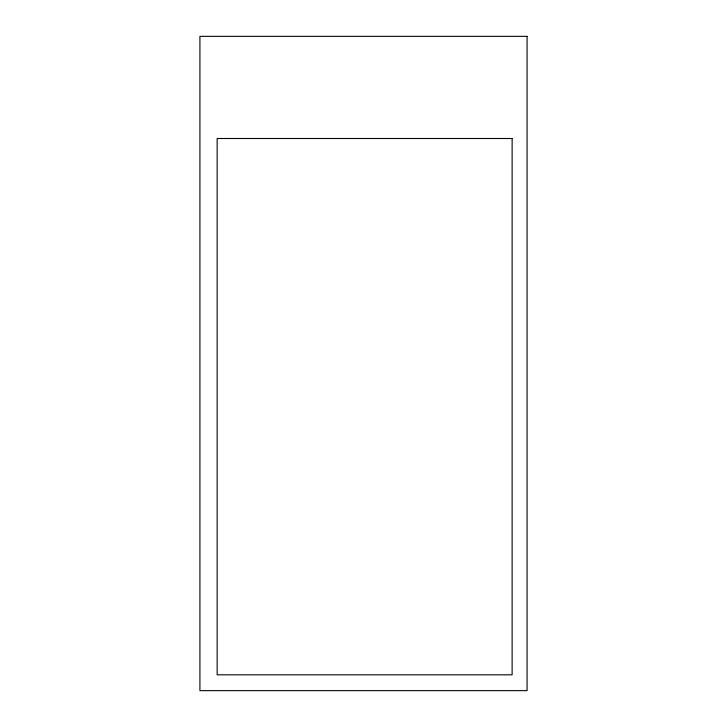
<?xml version="1.0" encoding="UTF-8"?>
<svg xmlns="http://www.w3.org/2000/svg" width="727" height="727" viewBox="0 0 727 727"><rect width="100%" height="100%" fill="white"/><g stroke="black" fill="none" stroke-linecap="round" stroke-linejoin="round"><path stroke-width="1.09" d="M527.075 36.35L199.925 36.35L199.925 690.65L527.075 690.65L527.075 36.35M512.126 138.503L217.155 138.503L217.155 674.82L512.126 674.82L512.126 138.503"/></g></svg>
